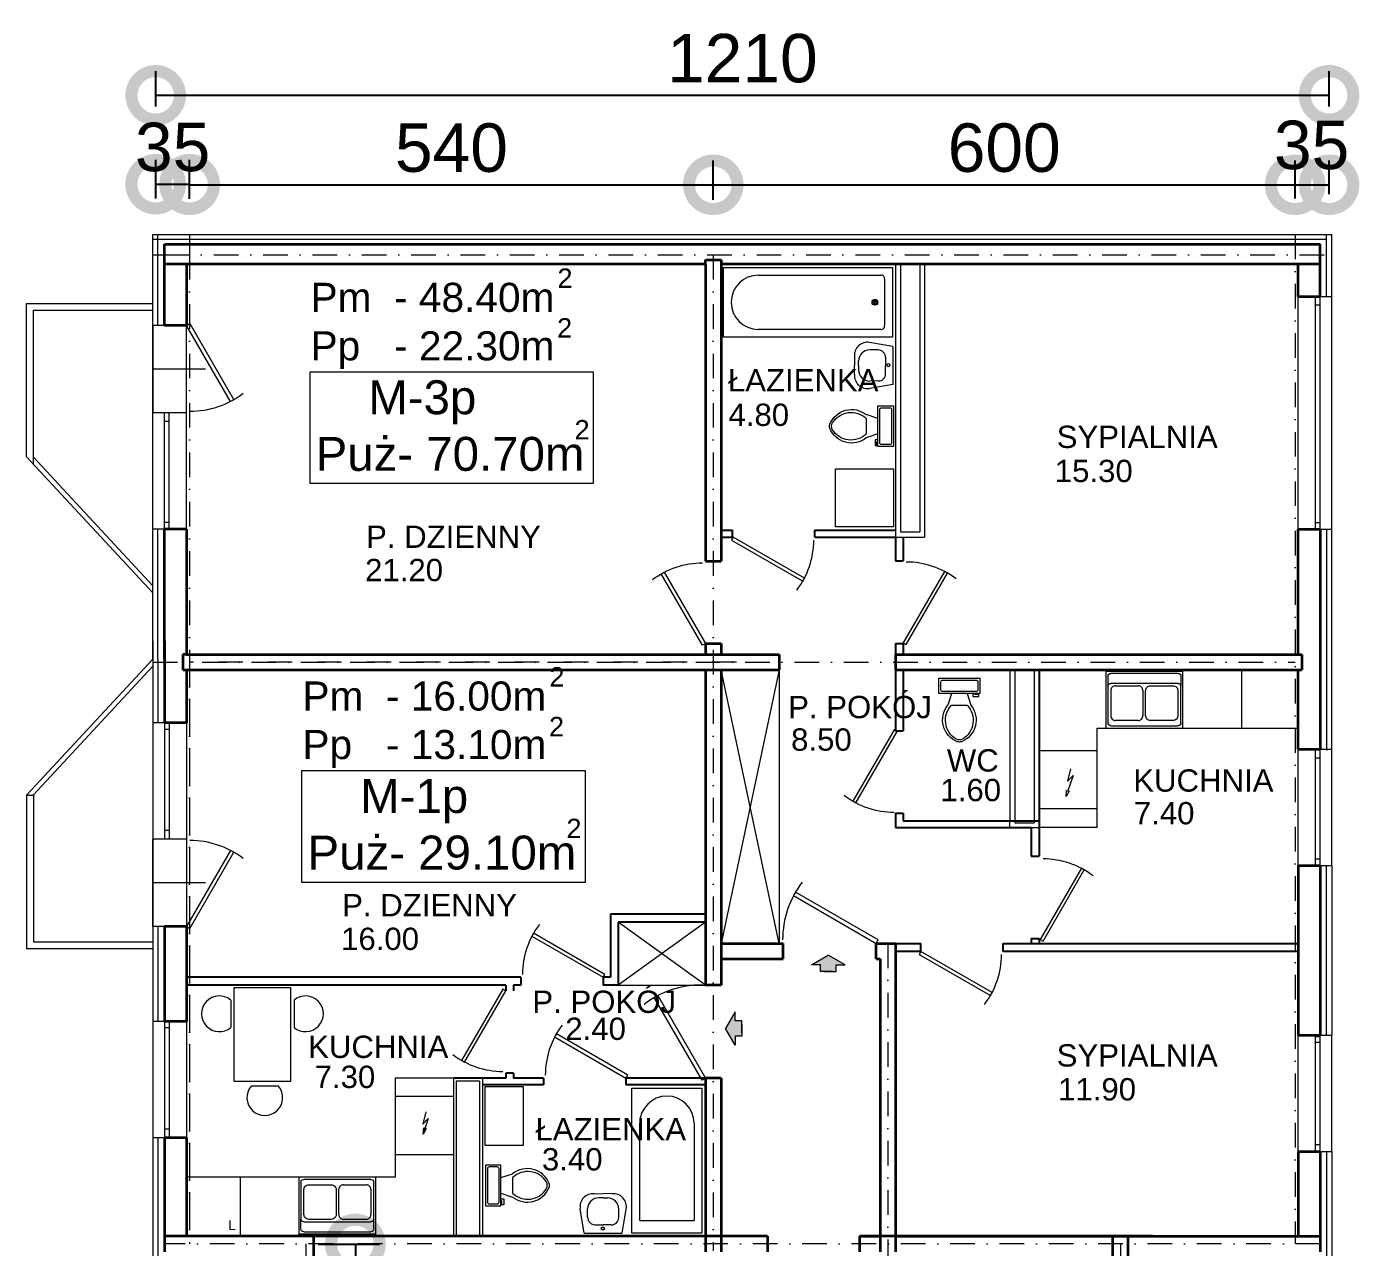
# Model space of a CAD drawing. Header units: millimetres. Extents: x 1319 to 32981, y -1505 to 15285.
# Drawn here: x 28266 to 29640, y 10451 to 11710 of the extents above; entities that cross this region are included whole.
import ezdxf

# ---------------------------------------------------------------- set-up
doc = ezdxf.new("R2010")
doc.units = ezdxf.units.MM
doc.header["$MEASUREMENT"] = 0
doc.header["$PDMODE"] = 2
doc.linetypes.add('DASHDOTX2', pattern=[50.8, 25.4, -12.7, 0, -12.7])
doc.layers.get('0').update_dxf_attribs({"lineweight": 5})
for name, color, linetype, lineweight in [('Ocieplenie', 6, 'Continuous', 5), ('Okna', 7, 'Continuous', 9), ('Okna c.', 7, 'Continuous', 5), ('OPIS', 7, 'Continuous', 9), ('Osie', 1, 'DASHDOTX2', 5), ('Piony', 1, 'Continuous', 18), ('Scianki', 34, 'Continuous', 25), ('Urządzenia', 160, 'Continuous', 5), ('Wymiary', 102, 'Continuous', 9), ('Wypełnienie', 7, 'Continuous', 5), ('Ściany k.', 7, 'Continuous', 35)]:
    doc.layers.add(name, color=color, linetype=linetype, lineweight=lineweight)
doc.styles.get("Standard").update_dxf_attribs({"font": 'ARIAL.TTF'})
doc.linetypes.add('BATTING', pattern='A,0.00254,-2.54,[134,ltypeshp.shx,S=2.54,R=0,X=-2.54,Y=0],-5.08,[134,ltypeshp.shx,S=2.54,R=180,X=2.54,Y=0],-2.54', length=10.16254)
doc.dimstyles.new('ISO-25', dxfattribs={"dimscale": 20, "dimtxt": 2.5, "dimasz": 5, "dimexe": 1.25, "dimexo": 0.625, "dimtad": 1, "dimtxsty": 'Standard', "dimblk": 'DOTSMALL', "dimcen": 2.5, "dimadec": 0, "dimazin": 0, "dimtfac": 1, "dimtmove": 0, "dimatfit": 3, "dimfxl": 0, "dimarcsym": 0})

# ---------------------------------------------------------------- blocks, each defined once
blk = doc.blocks.new('_DotSmall')
at = {"color": 0, "const_width": 0.5}
blk.add_lwpolyline([(-0.0625, 0, 1), (0.0625, 0, 1)], format="xyb", close=True, dxfattribs=at)
blk = doc.blocks.new('*D40')
at = {"layer": 'Defpoints', "color": 0}
for p in [(29609.2, 11638.9), (28399.2, 11615), (29609.2, 11615)]:
    blk.add_point(p, dxfattribs=at)
at = {"layer": 'Wymiary', "color": 0, "lineweight": -2}
for p, q in [((28399.2, 11627.5), (28399.2, 11663.9)), ((29609.2, 11627.5), (29609.2, 11663.9)), ((28399.2, 11638.9), (29609.2, 11638.9))]:
    blk.add_line(p, q, dxfattribs=at)
at = {"layer": 'Wymiary', "color": 0, "lineweight": -2, "xscale": 100, "yscale": 100, "zscale": 100, "rotation": 180}
blk.add_blockref('_DotSmall', (28399.2, 11638.9), dxfattribs=at)
at = {"layer": 'Wymiary', "color": 0, "lineweight": -2, "xscale": 100, "yscale": 100, "zscale": 100}
blk.add_blockref('_DotSmall', (29609.2, 11638.9), dxfattribs=at)
at = {"layer": 'Wymiary', "color": 0, "insert": (29004.2, 11676.9), "char_height": 50, "attachment_point": 5}
blk.add_mtext('1210', dxfattribs=at)
blk = doc.blocks.new('*D41')
at = {"layer": 'Defpoints', "color": 0}
for p in [(28974.2, 11546.6), (28434.2, 11519.6), (28974.2, 11518.7)]:
    blk.add_point(p, dxfattribs=at)
at = {"layer": 'Wymiary', "color": 0, "lineweight": -2}
for p, q in [((28434.2, 11532.1), (28434.2, 11571.6)), ((28974.2, 11531.2), (28974.2, 11571.6)), ((28434.2, 11546.6), (28974.2, 11546.6))]:
    blk.add_line(p, q, dxfattribs=at)
at = {"layer": 'Wymiary', "color": 0, "lineweight": -2, "xscale": 100, "yscale": 100, "zscale": 100, "rotation": 180}
blk.add_blockref('_DotSmall', (28434.2, 11546.6), dxfattribs=at)
at = {"layer": 'Wymiary', "color": 0, "lineweight": -2, "xscale": 100, "yscale": 100, "zscale": 100}
blk.add_blockref('_DotSmall', (28974.2, 11546.6), dxfattribs=at)
at = {"layer": 'Wymiary', "color": 0, "insert": (28704.2, 11584.6), "char_height": 50, "attachment_point": 5}
blk.add_mtext('540', dxfattribs=at)
blk = doc.blocks.new('*D51')
at = {"layer": 'Defpoints', "color": 0}
for p in [(28434.2, 11547.2), (28399.2, 11520.1), (28434.2, 11519.6)]:
    blk.add_point(p, dxfattribs=at)
at = {"layer": 'Wymiary', "color": 0, "lineweight": -2}
for p, q in [((28399.2, 11532.6), (28399.2, 11572.2)), ((28434.2, 11532.1), (28434.2, 11572.2)), ((28399.2, 11547.2), (28434.2, 11547.2))]:
    blk.add_line(p, q, dxfattribs=at)
at = {"layer": 'Wymiary', "color": 0, "lineweight": -2, "xscale": 100, "yscale": 100, "zscale": 100, "rotation": 180}
blk.add_blockref('_DotSmall', (28399.2, 11547.2), dxfattribs=at)
at = {"layer": 'Wymiary', "color": 0, "lineweight": -2, "xscale": 100, "yscale": 100, "zscale": 100}
blk.add_blockref('_DotSmall', (28434.2, 11547.2), dxfattribs=at)
at = {"layer": 'Wymiary', "color": 0, "insert": (28416.7, 11585.3), "char_height": 50, "attachment_point": 5}
blk.add_mtext('35', dxfattribs=at)
blk = doc.blocks.new('*D60')
at = {"layer": 'Defpoints', "color": 0}
for p in [(28554.2, 10454.2), (28562.2, 10154.2), (28605.1, 10154.2)]:
    blk.add_point(p, dxfattribs=at)
at = {"layer": 'Wymiary', "color": 0, "lineweight": -2}
for p, q in [((28566.7, 10454.2), (28630.1, 10454.2)), ((28605.1, 10454.2), (28605.1, 10154.2)), ((28574.7, 10154.2), (28630.1, 10154.2))]:
    blk.add_line(p, q, dxfattribs=at)
at = {"layer": 'Wymiary', "color": 0, "lineweight": -2, "xscale": 100, "yscale": 100, "zscale": 100}
for p, rotation in [((28605.1, 10454.2), 90), ((28605.1, 10154.2), 270)]:
    blk.add_blockref('_DotSmall', p, dxfattribs=dict(at, rotation=rotation))
at = {"layer": 'Wymiary', "color": 0, "insert": (28567, 10304.2), "char_height": 50, "attachment_point": 5, "rotation": 90}
blk.add_mtext('300', dxfattribs=at)
blk = doc.blocks.new('*D57')
at = {"layer": 'Defpoints', "color": 0}
for p in [(29574.2, 11546.6), (28974.2, 11519.2), (29574.2, 11520.1)]:
    blk.add_point(p, dxfattribs=at)
at = {"layer": 'Wymiary', "color": 0, "lineweight": -2}
for p, q in [((28974.2, 11531.7), (28974.2, 11571.6)), ((29574.2, 11532.6), (29574.2, 11571.6)), ((28974.2, 11546.6), (29574.2, 11546.6))]:
    blk.add_line(p, q, dxfattribs=at)
at = {"layer": 'Wymiary', "color": 0, "lineweight": -2, "xscale": 100, "yscale": 100, "zscale": 100, "rotation": 180}
blk.add_blockref('_DotSmall', (28974.2, 11546.6), dxfattribs=at)
at = {"layer": 'Wymiary', "color": 0, "lineweight": -2, "xscale": 100, "yscale": 100, "zscale": 100}
blk.add_blockref('_DotSmall', (29574.2, 11546.6), dxfattribs=at)
at = {"layer": 'Wymiary', "color": 0, "insert": (29274.2, 11584.6), "char_height": 50, "attachment_point": 5}
blk.add_mtext('600', dxfattribs=at)
blk = doc.blocks.new('Toilet - top')
for p, q in [((9.5, -6), (9.5, -2)), ((-10, -8.5), (-8, -8.5)), ((-10, -9.5), (-10, -8.5)), ((-7, -9.5), (-10, -9.5)), ((-8, -8.5), (-8, -8)), ((-7, -8), (-7, -9.5)), ((-4, -8), (-6, -14)), ((4, -8), (6, -14)), ((4, -14), (-4, -14))]:
    blk.add_line(p, q)
blk.add_lwpolyline([(10.5, -8), (10.5, 0), (-10.5, 0), (-10.5, -8)], close=True)
for points in [[(-9.5, -2), (-9.5, -6)], [(8.5, -1), (-8.5, -1)], [(-8.5, -7), (8.5, -7)]]:
    blk.add_lwpolyline(points)
for centre, radius, start, end in [((-8.62, -1.88), 0.884, 81.8699, 188.1301), ((-8.62, -6.12), 0.884, 171.8699, 278.1301), ((8.62, -1.88), 0.884, 351.8699, 98.1301), ((8.62, -6.12), 0.884, 261.8699, 8.1301), ((3.52, -21.58), 12.17, 141.46911, 247.97143), ((4.2, -21.82), 11.33, 136.36773, 238.94682), ((-3.52, -21.58), 12.17, 292.02843, 38.53071), ((-4.2, -21.82), 11.33, 301.05301, 43.63209), ((0, -27.88), 4, 245.73182, 294.26817), ((0, -29), 4, 254.86053, 285.13947)]:
    blk.add_arc(centre, radius, start, end)
blk = doc.blocks.new('Door - Right Hung 36 in.')
blk.add_lwpolyline([(-0.75, -1.3), (0, 0), (-31.18, 18), (-31.93, 16.7)], close=True)
blk.add_arc((0, 0), 36, 142.6899, 180)
blk = doc.blocks.new('*D58')
at = {"layer": 'Defpoints', "color": 0}
for p in [(29609.2, 11546.6), (29574.2, 11520.1), (29609.2, 11524.5)]:
    blk.add_point(p, dxfattribs=at)
at = {"layer": 'Wymiary', "color": 0, "lineweight": -2}
for p, q in [((29574.2, 11532.6), (29574.2, 11571.6)), ((29609.2, 11537), (29609.2, 11571.6)), ((29574.2, 11546.6), (29609.2, 11546.6))]:
    blk.add_line(p, q, dxfattribs=at)
at = {"layer": 'Wymiary', "color": 0, "lineweight": -2, "xscale": 100, "yscale": 100, "zscale": 100, "rotation": 180}
blk.add_blockref('_DotSmall', (29574.2, 11546.6), dxfattribs=at)
at = {"layer": 'Wymiary', "color": 0, "lineweight": -2, "xscale": 100, "yscale": 100, "zscale": 100}
blk.add_blockref('_DotSmall', (29609.2, 11546.6), dxfattribs=at)
at = {"layer": 'Wymiary', "color": 0, "insert": (29591.2, 11587.4), "char_height": 50, "attachment_point": 5}
blk.add_mtext('35', dxfattribs=at)

msp = doc.modelspace()

# ---------------------------------------------------------------- hatches: boundary and pattern name
at = {"layer": 'Urządzenia'}
msp.add_hatch(color=256, dxfattribs=at).paths.add_polyline_path([(29092.817, 10752.02), (29075.514, 10742.14), (29084.865, 10742.14), (29084.865, 10735.273), (29097.255, 10735.273), (29100.769, 10735.273), (29100.769, 10742.14), (29110.119, 10742.14)])
h = msp.add_hatch(color=256, dxfattribs=at)
h.dxf.hatch_style = 1
h.paths.add_polyline_path([(29003.513, 10684.388), (28996.646, 10684.388), (28996.646, 10693.739), (28986.766, 10676.436), (28996.646, 10659.134), (28996.646, 10668.484), (29003.513, 10668.484), (29003.513, 10680.874)])

# ---------------------------------------------------------------- linework, layer by layer
at = {"layer": 'Ocieplenie'}
for p, q in [((28396.162, 11495.245), (29612.162, 11495.245)), ((28396.162, 11401.533), (28396.162, 11495.245)), ((29612.162, 11431.533), (29612.162, 11495.245)), ((29600.162, 11431.533), (29612.162, 11431.533)), ((28408.162, 11401.533), (28396.162, 11401.533)), ((28408.162, 11191.533), (28396.162, 11191.533)), ((28396.162, 11057.361), (28396.162, 11191.533)), ((29600.162, 11191.533), (29612.162, 11191.533)), ((29612.162, 10964.52), (29612.162, 11191.533)), ((28396.162, 11076.245), (28396.162, 10991.609)), ((28408.162, 10991.609), (28396.162, 10991.609)), ((29600.162, 10964.52), (29612.162, 10964.52)), ((29600.162, 10844.52), (29612.162, 10844.52)), ((29612.162, 10844.52), (29612.162, 10669.52)), ((28396.162, 10781.609), (28396.162, 10683.831)), ((28408.162, 10781.609), (28396.162, 10781.609)), ((28408.162, 10683.831), (28396.162, 10683.831)), ((29600.162, 10669.52), (29612.162, 10669.52)), ((28396.162, 10563.831), (28396.162, 10433.245)), ((28408.162, 10563.831), (28396.162, 10563.831)), ((29600.162, 10549.52), (29612.162, 10549.52)), ((29612.162, 10549.52), (29612.162, 10432.245))]:
    msp.add_line(p, q, dxfattribs=at)
at = {"layer": 'Ocieplenie', "linetype": 'BATTING', "ltscale": 0.4}
msp.add_line((28396.162, 11490.584), (29606.62, 11490.584), dxfattribs=at)
at = {"layer": 'Ocieplenie', "linetype": 'BATTING', "ltscale": 0.5}
for p, q in [((28401.568, 11401.533), (28401.568, 11495.245)), ((29606.62, 11431.533), (29606.62, 11495.245)), ((28401.568, 11057.361), (28401.568, 11191.533)), ((29606.51, 11191.533), (29606.51, 10963.24)), ((28401.568, 11057.361), (28401.568, 10991.609)), ((29606.114, 10844.52), (29606.114, 10669.52)), ((28401.568, 10781.609), (28401.568, 10683.831)), ((28401.568, 10563.831), (28401.568, 10433.245)), ((29606.51, 10549.52), (29606.51, 10437.325))]:
    msp.add_line(p, q, dxfattribs=at)
at = {"layer": 'Okna'}
for p, q in [((28396.162, 11401.533), (28396.162, 11401.533)), ((28396.162, 11401.533), (28396.162, 11311.533)), ((28396.162, 10781.609), (28396.162, 10871.609))]:
    msp.add_line(p, q, dxfattribs=at)
at = {"layer": 'Okna c.'}
for p, q in [((28266.162, 11265.906), (28266.162, 11424.349)), ((28266.162, 11424.349), (28396.162, 11424.349)), ((29577.162, 11191.533), (29577.162, 11431.533)), ((29595.162, 11191.533), (29595.162, 11431.533)), ((29595.162, 11422.643), (29600.162, 11422.643)), ((29600.162, 11191.533), (29600.162, 11431.533)), ((29612.162, 11191.533), (29612.162, 11431.533)), ((28273.162, 11258.361), (28273.162, 11417.349)), ((28273.162, 11417.349), (28396.162, 11417.349)), ((28396.162, 11191.533), (28396.162, 11401.533)), ((28431.162, 11191.533), (28431.162, 11401.533)), ((28450.465, 11356.533), (28396.162, 11356.533)), ((28396.162, 11191.533), (28396.162, 11311.533)), ((28431.162, 11311.533), (28396.162, 11311.533)), ((28408.162, 11191.533), (28408.162, 11311.533)), ((28413.162, 11191.533), (28413.162, 11311.533)), ((28431.162, 11191.533), (28431.162, 11311.533)), ((28413.162, 11302.643), (28408.162, 11302.643)), ((28396.162, 11125.781), (28266.162, 11265.906)), ((28396.162, 11133.133), (28273.162, 11265.713)), ((28413.162, 11198.307), (28408.162, 11198.307)), ((28413.162, 11198.307), (28408.162, 11198.307)), ((29595.162, 11198.307), (29600.162, 11198.307)), ((28396.162, 11057.361), (28266.162, 10917.236)), ((28396.162, 11050.009), (28273.162, 10917.429)), ((28396.162, 10991.609), (28396.162, 10781.609)), ((28396.162, 10991.609), (28396.162, 10871.609)), ((28408.162, 10991.609), (28408.162, 10871.609)), ((28413.162, 10984.835), (28408.162, 10984.835)), ((28413.162, 10984.835), (28408.162, 10984.835)), ((28413.162, 10991.609), (28413.162, 10871.609)), ((28431.162, 10991.609), (28431.162, 10781.609)), ((28431.162, 10991.609), (28431.162, 10871.609)), ((29577.162, 10844.52), (29577.162, 10964.52)), ((29577.162, 10844.52), (29577.162, 10964.52)), ((29595.162, 10844.52), (29595.162, 10964.52)), ((29595.162, 10955.629), (29600.162, 10955.629)), ((29600.162, 10844.52), (29600.162, 10964.52)), ((29612.162, 10844.52), (29612.162, 10964.52)), ((28266.162, 10917.236), (28266.162, 10758.794)), ((28266.162, 10917.236), (28273.162, 10917.236)), ((28273.162, 10917.429), (28273.162, 10765.794)), ((28431.162, 10871.609), (28396.162, 10871.609)), ((28413.162, 10880.499), (28408.162, 10880.499)), ((29595.162, 10851.293), (29600.162, 10851.293)), ((28450.465, 10826.609), (28396.162, 10826.609)), ((28273.162, 10765.794), (28396.162, 10765.794)), ((28266.162, 10758.794), (28396.162, 10758.794)), ((28396.162, 10683.831), (28396.162, 10563.831)), ((28396.162, 10683.831), (28396.162, 10563.831)), ((28408.162, 10683.831), (28408.162, 10563.831)), ((28408.162, 10683.831), (28408.162, 10563.831)), ((28413.162, 10683.831), (28413.162, 10563.831)), ((28413.162, 10683.831), (28413.162, 10563.831)), ((28431.162, 10683.831), (28431.162, 10563.831)), ((28431.162, 10683.831), (28431.162, 10563.831)), ((28413.162, 10677.057), (28408.162, 10677.057)), ((28413.162, 10677.057), (28408.162, 10677.057)), ((29577.162, 10549.52), (29577.162, 10669.52)), ((29595.162, 10549.52), (29595.162, 10669.52)), ((29595.162, 10668.039), (29600.162, 10668.039)), ((29600.162, 10549.52), (29600.162, 10669.52)), ((29612.162, 10549.52), (29612.162, 10669.52)), ((29595.162, 10662.201), (29600.162, 10662.201)), ((28413.162, 10572.721), (28408.162, 10572.721)), ((28413.162, 10572.721), (28408.162, 10572.721)), ((29595.162, 10556.864), (29600.162, 10556.864))]:
    msp.add_line(p, q, dxfattribs=at)
at = {"layer": 'Osie'}
for p, q in [((28434.162, 11495.245), (28434.162, 11474.245)), ((29574.162, 11495.245), (29574.162, 10454.245)), ((28396.162, 11474.245), (28408.162, 11474.245)), ((28408.162, 11474.245), (29612.162, 11474.245)), ((28434.162, 11474.245), (28434.162, 10454.245)), ((28974.162, 11474.245), (28974.162, 10447.245)), ((28974.162, 11474.245), (28974.162, 10454.245)), ((28396.162, 11054.245), (29574.162, 11054.245)), ((28998.195, 11054.245), (28434.162, 11054.245)), ((28434.162, 11054.245), (28434.162, 10454.245)), ((29154.162, 10764.245), (29154.162, 9786.245)), ((29600.162, 10454.245), (28408.162, 10454.245)), ((28554.162, 10454.245), (28554.162, 8856.245)), ((29394.162, 10454.245), (29394.162, 8856.245))]:
    msp.add_line(p, q, dxfattribs=at)
at = {"layer": 'Piony'}
for p, q in [((29162.162, 11465.245), (29162.162, 11183.245)), ((29167.162, 11465.245), (29167.162, 11188.663)), ((29187.162, 11465.245), (29187.162, 11188.663)), ((29192.162, 11465.245), (29192.162, 11183.245)), ((29167.162, 11188.663), (29187.162, 11188.663)), ((29162.162, 11183.245), (29192.162, 11183.245)), ((29280.162, 11046.245), (29280.162, 10890.618)), ((29285.162, 11046.245), (29285.162, 10888.618)), ((29305.162, 11046.245), (29305.162, 10888.618)), ((29310.162, 11046.245), (29310.162, 10883.618)), ((29280.162, 10883.618), (29280.162, 10890.618)), ((29285.162, 10888.618), (29305.162, 10888.618)), ((29280.162, 10883.618), (29310.162, 10883.618)), ((28706.162, 10625.245), (28736.162, 10625.245)), ((28706.162, 10625.245), (28706.162, 10462.245)), ((28736.162, 10625.245), (28736.162, 10462.245)), ((28733.162, 10622.245), (28709.162, 10622.245)), ((28709.162, 10622.245), (28709.162, 10462.245)), ((28733.162, 10622.245), (28733.162, 10462.245))]:
    msp.add_line(p, q, dxfattribs=at)
at = {"layer": 'Scianki'}
for p, q in [((28982.162, 11190.245), (28993.863, 11190.245)), ((28993.863, 11182.842), (28993.863, 11190.842)), ((29078.863, 11190.245), (29162.162, 11190.245)), ((29078.863, 11183.245), (29078.863, 11190.245)), ((28982.162, 11183.245), (28993.863, 11183.245)), ((29078.863, 11183.245), (29162.162, 11183.245)), ((29162.162, 11183.245), (29162.162, 11158.688)), ((29162.162, 11174.644), (29162.162, 11158.688)), ((29170.162, 11183.245), (29170.162, 11158.688)), ((29170.162, 11174.644), (29170.162, 11158.688)), ((29162.162, 11158.688), (29170.162, 11158.688)), ((29162.162, 11073.609), (29170.162, 11073.609)), ((29162.162, 11073.609), (29162.162, 11062.245)), ((29162.162, 11073.609), (29170.162, 11073.609)), ((29162.162, 11073.609), (29162.162, 11062.245)), ((29170.162, 11073.609), (29170.162, 11062.245)), ((29170.162, 11073.609), (29170.162, 11062.245)), ((29162.162, 11046.245), (29162.162, 10983.542)), ((29170.162, 11046.245), (29170.162, 10983.542)), ((29310.162, 11046.245), (29310.162, 10854.246)), ((29162.162, 10983.542), (29170.162, 10983.542)), ((29162.162, 10898.542), (29170.162, 10898.542)), ((29162.162, 10898.542), (29162.162, 10883.618)), ((29170.162, 10898.542), (29170.162, 10890.618)), ((29170.162, 10890.618), (29310.162, 10890.618)), ((29162.162, 10883.618), (29302.162, 10883.618)), ((29302.162, 10883.618), (29302.162, 10854.246)), ((29302.162, 10854.246), (29310.162, 10854.246)), ((28966.162, 10794.245), (28868.162, 10794.245)), ((28868.162, 10794.245), (28868.162, 10729.245)), ((28966.162, 10786.245), (28876.162, 10786.245)), ((28876.162, 10786.245), (28876.162, 10721.245)), ((29162.162, 10764.245), (29188.172, 10764.245)), ((29188.172, 10755.937), (29188.172, 10764.245)), ((29273.172, 10764.245), (29577.162, 10764.245)), ((29273.172, 10755.937), (29273.172, 10764.245)), ((29302.162, 10769.246), (29302.162, 10764.245)), ((29302.162, 10769.246), (29310.162, 10769.246)), ((29310.162, 10769.246), (29310.162, 10764.245)), ((29162.162, 10756.245), (29188.172, 10756.245)), ((29273.172, 10756.245), (29577.162, 10756.245)), ((28775.707, 10729.245), (28431.162, 10729.245)), ((28760.162, 10721.245), (28431.162, 10721.245)), ((28760.162, 10721.245), (28760.162, 10715.376)), ((28775.707, 10721.245), (28768.162, 10721.245)), ((28768.162, 10721.245), (28768.162, 10715.376)), ((28775.707, 10729.245), (28773.796, 10729.245)), ((28775.707, 10729.245), (28775.707, 10721.245)), ((28860.707, 10729.245), (28860.707, 10721.245)), ((28868.162, 10729.245), (28860.707, 10729.245)), ((28876.162, 10721.245), (28860.707, 10721.245)), ((28760.162, 10625.245), (28706.162, 10625.245)), ((28760.162, 10630.376), (28760.162, 10625.245)), ((28768.162, 10630.376), (28760.162, 10630.376)), ((28768.162, 10630.376), (28768.162, 10625.245)), ((28799.182, 10625.245), (28768.162, 10625.245)), ((28799.182, 10625.245), (28799.182, 10618.245)), ((28966.162, 10625.245), (28884.182, 10625.245)), ((28884.182, 10625.245), (28884.182, 10618.245)), ((28799.182, 10618.245), (28736.162, 10618.245)), ((28966.162, 10618.245), (28884.182, 10618.245))]:
    msp.add_line(p, q, dxfattribs=at)
at = {"layer": 'Urządzenia'}
for p, q in [((29142.883, 11425.445), (29138.883, 11425.445)), ((29140.883, 11423.445), (29140.883, 11427.445)), ((29159.451, 11380.01), (29135.435, 11384.002)), ((29159.451, 11380.01), (29159.451, 11340.717)), ((29119.851, 11369.352), (29119.729, 11360.215)), ((29144.106, 11376.358), (29135.466, 11376.323)), ((29151.817, 11368.709), (29151.851, 11360.346)), ((29119.925, 11351.08), (29119.729, 11360.215)), ((29124.011, 11360.233), (29123.993, 11364.756)), ((29124.011, 11360.233), (29124.03, 11355.709)), ((29151.885, 11351.983), (29151.851, 11360.346)), ((29144.237, 11344.272), (29135.597, 11344.237)), ((29159.451, 11340.717), (29135.628, 11336.557)), ((28982.162, 11046.245), (29003.212, 11046.245)), ((28982.162, 11046.245), (29042.162, 11046.245)), ((29042.162, 10764.245), (28982.162, 11046.245)), ((29042.162, 11046.245), (28982.162, 10764.245)), ((29042.162, 11046.245), (29042.162, 10764.245)), ((29519.162, 10986.245), (29519.162, 11046.245)), ((29370.162, 10986.245), (29577.162, 10986.245)), ((29370.162, 10884.245), (29370.162, 10986.245)), ((29310.162, 10963.245), (29370.162, 10963.245)), ((29342.639, 10944.427), (29339.481, 10931.5)), ((29339.481, 10931.5), (29345.165, 10937.491)), ((29345.165, 10937.491), (29339.797, 10921.41)), ((29337.935, 10915.832), (29338.593, 10922.089)), ((29341.131, 10921.139), (29337.935, 10915.832)), ((29338.593, 10922.089), (29341.131, 10921.139)), ((29310.162, 10903.245), (29370.162, 10903.245)), ((29310.162, 10884.245), (29370.162, 10884.245)), ((28966.162, 10786.245), (28876.162, 10721.245)), ((28966.162, 10721.245), (28876.162, 10786.245)), ((29075.514, 10742.14), (29092.817, 10752.02)), ((29110.119, 10742.14), (29092.817, 10752.02)), ((29084.865, 10742.14), (29075.514, 10742.14)), ((29084.865, 10735.273), (29084.865, 10742.14)), ((29097.255, 10735.273), (29084.865, 10735.273)), ((29088.379, 10735.273), (29100.769, 10735.273)), ((29100.769, 10742.14), (29110.119, 10742.14)), ((29100.769, 10735.273), (29100.769, 10742.14)), ((28876.162, 10721.245), (28910.793, 10721.245)), ((28910.793, 10721.245), (28966.162, 10721.245)), ((28476.78, 10705.641), (28476.78, 10677.614)), ((28541.856, 10705.641), (28541.856, 10677.614)), ((28996.646, 10693.739), (28986.766, 10676.436)), ((28996.646, 10684.388), (28996.646, 10693.739)), ((29003.513, 10684.388), (28996.646, 10684.388)), ((29003.513, 10671.998), (29003.513, 10684.388)), ((29003.513, 10680.874), (29003.513, 10668.484)), ((28996.646, 10659.134), (28986.766, 10676.436)), ((29003.513, 10668.484), (28996.646, 10668.484)), ((28996.646, 10668.484), (28996.646, 10659.134)), ((28646.162, 10625.245), (28646.162, 10523.245)), ((28706.162, 10625.245), (28646.162, 10625.245)), ((28525.738, 10617.072), (28497.711, 10617.072)), ((28706.162, 10606.245), (28646.162, 10606.245)), ((28677.798, 10590.61), (28674.64, 10577.683)), ((28674.64, 10577.683), (28680.324, 10583.673)), ((28680.324, 10583.673), (28674.956, 10567.593)), ((28674.956, 10567.593), (28675.614, 10573.85)), ((28678.152, 10572.9), (28674.956, 10567.593)), ((28675.614, 10573.85), (28678.152, 10572.9)), ((28706.162, 10546.245), (28646.162, 10546.245)), ((28646.162, 10523.245), (28431.162, 10523.245)), ((28486.162, 10523.245), (28486.162, 10462.245)), ((28626.162, 10523.245), (28546.867, 10523.245)), ((28546.867, 10523.245), (28546.867, 10463.773)), ((28548.849, 10517.792), (28548.849, 10480.128)), ((28621.206, 10520.766), (28551.822, 10520.766)), ((28557.026, 10515.315), (28580.319, 10515.315)), ((28592.973, 10515.315), (28616.266, 10515.315)), ((28624.179, 10469.72), (28624.179, 10517.792)), ((28626.162, 10463.773), (28626.162, 10523.245)), ((28552.07, 10484.588), (28552.07, 10510.359)), ((28585.275, 10510.359), (28585.275, 10484.588)), ((28588.017, 10484.588), (28588.017, 10510.359)), ((28621.221, 10510.359), (28621.221, 10484.588)), ((28851.635, 10506.005), (28860.771, 10506.127)), ((28860.754, 10501.844), (28856.231, 10501.863)), ((28860.754, 10501.844), (28865.277, 10501.826)), ((28869.907, 10505.931), (28860.771, 10506.127)), ((28840.976, 10465.405), (28836.984, 10490.421)), ((28844.629, 10481.75), (28844.664, 10490.39)), ((28876.715, 10481.619), (28876.75, 10490.259)), ((28880.27, 10465.405), (28884.43, 10490.228)), ((28548.849, 10469.72), (28548.849, 10480.128)), ((28551.822, 10477.154), (28621.206, 10477.154)), ((28580.319, 10479.632), (28557.026, 10479.632)), ((28616.266, 10479.632), (28592.973, 10479.632)), ((28852.277, 10474.039), (28860.64, 10474.005)), ((28869.003, 10473.971), (28860.64, 10474.005)), ((28898.362, 10478.524), (28954.362, 10478.524)), ((28546.867, 10464.764), (28626.162, 10464.764)), ((28546.867, 10463.773), (28626.162, 10463.773)), ((28551.822, 10466.747), (28621.206, 10466.747)), ((28840.976, 10465.405), (28880.27, 10465.405))]:
    msp.add_line(p, q, dxfattribs=at)
at = {"layer": 'Urządzenia', "linetype": 'Continuous'}
for p, q in [((29379.162, 11045.716), (29379.162, 10986.245)), ((29379.162, 11045.716), (29379.162, 10986.245)), ((29458.457, 11045.716), (29379.162, 11045.716)), ((29458.457, 11044.725), (29379.162, 11044.725)), ((29381.145, 11039.77), (29381.145, 10991.697)), ((29381.145, 11039.77), (29381.145, 10991.697)), ((29453.501, 11042.743), (29384.118, 11042.743)), ((29456.475, 11039.77), (29456.475, 11029.362)), ((29458.457, 10986.245), (29458.457, 11045.716)), ((29458.457, 10986.245), (29458.457, 11045.716)), ((29384.102, 11024.902), (29384.102, 10999.13)), ((29384.102, 11024.902), (29384.102, 10999.13)), ((29453.501, 11032.335), (29384.118, 11032.335)), ((29389.058, 11029.857), (29412.351, 11029.857)), ((29417.307, 11024.902), (29417.307, 10999.13)), ((29417.307, 11024.902), (29417.307, 10999.13)), ((29420.049, 10999.13), (29420.049, 11024.902)), ((29420.049, 10999.13), (29420.049, 11024.902)), ((29425.004, 11029.857), (29448.297, 11029.857)), ((29453.253, 11024.902), (29453.253, 10999.13)), ((29453.253, 11024.902), (29453.253, 10999.13)), ((29456.475, 10991.697), (29456.475, 11029.362)), ((29456.475, 10991.697), (29456.475, 11029.362)), ((29412.351, 10994.175), (29389.058, 10994.175)), ((29412.351, 10994.175), (29389.058, 10994.175)), ((29448.297, 10994.175), (29425.004, 10994.175)), ((29448.297, 10994.175), (29425.004, 10994.175)), ((29379.162, 10986.245), (29458.457, 10986.245)), ((29379.162, 10986.245), (29458.457, 10986.245)), ((29384.118, 10988.724), (29453.501, 10988.724)), ((29384.118, 10988.724), (29453.501, 10988.724))]:
    msp.add_line(p, q, dxfattribs=at)
at = {"layer": 'Urządzenia'}
for points in [[(29158.883, 11461.445), (29158.883, 11389.445), (28984.641, 11389.445), (28984.641, 11461.445)], [(28558.38, 11353.613), (28850.36, 11353.613), (28850.36, 11238.401), (28558.38, 11238.401)], [(29160.132, 11253.755), (29160.132, 11193.755), (29100.132, 11193.755), (29100.132, 11253.755)], [(28550.022, 10942.399), (28842.002, 10942.399), (28842.002, 10827.188), (28550.022, 10827.188)], [(28538.183, 10718.729), (28538.183, 10621.729), (28480.183, 10621.729), (28480.183, 10718.729)], [(28738.468, 10616.176), (28738.468, 10556.176), (28778.468, 10556.176), (28778.468, 10616.176)], [(28962.362, 10465.524), (28890.362, 10465.524), (28890.362, 10614.787), (28962.362, 10614.787)]]:
    msp.add_lwpolyline(points, close=True, dxfattribs=at)
for points in [[(29020.641, 11453.445), (29146.883, 11453.445)], [(29150.883, 11449.445), (29150.883, 11401.445)], [(29146.883, 11397.445), (29020.641, 11397.445)], [(28898.362, 10478.524), (28898.362, 10578.787)], [(28954.362, 10578.787), (28954.362, 10478.524)]]:
    msp.add_lwpolyline(points, dxfattribs=at)
for centre, radius in [((29140.883, 11425.445), 3), ((29140.883, 11425.445), 2), ((29154.628, 11360.634), 1.634), ((28860.352, 10470.228), 1.634)]:
    msp.add_circle(centre, radius, dxfattribs=at)
for centre, radius, start, end in [((29020.641, 11425.445), 28, 90, 270), ((29147.383, 11449.945), 3.536, 351.8699, 98.1301), ((29147.383, 11400.945), 3.536, 261.8699, 8.1301), ((29133.162, 11370.806), 13.391, 80.229424, 186.234888), ((29135.513, 11364.803), 11.52, 90.233878, 180.233878), ((29144.137, 11368.678), 7.68, 0.233878, 90.233878), ((29135.55, 11355.757), 11.52, 180.233878, 270.233878), ((29144.205, 11351.952), 7.68, 270.233878, 0.233878), ((29133.248, 11349.734), 13.391, 174.232869, 280.238333), ((28464.881, 10691.628), 18.384, 49.664431, 310.335569), ((28553.755, 10691.628), 18.384, 229.664431, 130.335569), ((28511.725, 10605.173), 18.384, 139.664431, 40.335569), ((28926.362, 10578.787), 28, 0, 180), ((28592.973, 10510.359), 4.956, 90, 180.004152), ((28616.266, 10510.359), 4.955, 359.995824, 90), ((28850.18, 10492.694), 13.391, 83.765112, 189.770576), ((28856.184, 10490.343), 11.52, 89.766122, 179.766122), ((28865.23, 10490.306), 11.52, 359.766122, 89.766122), ((28871.252, 10492.608), 13.391, 349.761667, 95.767131), ((28592.973, 10484.588), 4.956, 179.998251, 269.99867), ((28616.266, 10484.588), 4.956, 269.999148, 0.001732), ((28852.309, 10481.719), 7.68, 179.766122, 269.766122), ((28869.035, 10481.651), 7.68, 269.766122, 359.766122)]:
    msp.add_arc(centre, radius, start, end, dxfattribs=at)
at = {"layer": 'Urządzenia', "linetype": 'Continuous'}
for centre, radius, start, end in [((29389.058, 11024.902), 4.956, 90.00133, 180.001749), ((29412.351, 11024.902), 4.956, 359.998251, 89.99867), ((29389.058, 10999.13), 4.955, 179.995824, 270), ((29389.058, 10999.13), 4.955, 179.995824, 270), ((29412.351, 10999.13), 4.956, 270, 0.004152), ((29412.351, 10999.13), 4.956, 270, 0.004152)]:
    msp.add_arc(centre, radius, start, end, dxfattribs=at)
at = {"layer": 'Urządzenia', "linetype": 'Continuous', "extrusion": (0, 0, -1)}
for centre, major_axis, start_param, end_param in [((29384.118, 11039.77), (2.103, 2.103), 3.92691945, 5.49777126), ((29453.501, 11039.77), (2.102, 2.102), -0.785446, 0.78546922), ((29384.118, 11029.362), (2.103, 2.103), 3.92709302, 5.49777126), ((29425.004, 11024.902), (-3.504, 3.504), 5.49775691, 7.06859834), ((29448.297, 11024.902), (3.504, 3.504), -0.78537495, 0.78542869), ((29453.501, 11029.362), (-2.103, 2.103), 0.78535032, 2.35609246), ((29425.004, 10999.13), (-3.504, 3.504), 3.92699082, 5.49786003), ((29425.004, 10999.13), (-3.504, 3.504), 3.92699082, 5.49786003), ((29448.297, 10999.13), (-3.504, 3.504), 2.35612202, 3.92699082), ((29448.297, 10999.13), (-3.504, 3.504), 2.35612202, 3.92699082), ((29384.118, 10991.697), (2.103, 2.103), 2.35621049, 3.92692565), ((29384.118, 10991.697), (2.103, 2.103), 2.35621049, 3.92692565), ((29453.501, 10991.697), (-2.103, 2.103), 2.35625984, 3.92703871), ((29453.501, 10991.697), (-2.103, 2.103), 2.35625984, 3.92703871)]:
    msp.add_ellipse(centre, major_axis=major_axis, ratio=1, start_param=start_param, end_param=end_param, dxfattribs=at)
at = {"layer": 'Urządzenia', "extrusion": (0, 0, -1)}
for centre, major_axis, start_param, end_param in [((28551.822, 10517.792), (-2.103, 2.103), 5.49785249, 7.06863136), ((28557.026, 10510.359), (-3.504, 3.504), 5.49771468, 7.06858347), ((28580.319, 10510.359), (-3.504, 3.504), 0.78539816, 2.35626738), ((28621.206, 10517.792), (2.103, 2.103), -0.78538216, 0.78533299), ((28551.822, 10480.128), (-2.103, 2.103), 3.92694298, 5.49768511), ((28557.026, 10484.588), (3.504, 3.504), 2.3562177, 3.92702134), ((28580.319, 10484.588), (-3.504, 3.504), 2.35616426, 3.92700569), ((28621.206, 10480.128), (2.103, 2.103), 0.78550037, 2.35617861), ((28551.822, 10469.72), (2.102, 2.102), 2.35614665, 3.92706187), ((28621.206, 10469.72), (2.103, 2.103), 0.7853268, 2.35617861)]:
    msp.add_ellipse(centre, major_axis=major_axis, ratio=1, start_param=start_param, end_param=end_param, dxfattribs=at)
at = {"layer": 'Ściany k.'}
for p, q in [((28408.162, 11485.245), (29574.162, 11485.245)), ((28408.162, 11401.533), (28408.162, 11485.245)), ((29192.162, 11485.245), (29600.162, 11485.245)), ((29600.162, 11431.533), (29600.162, 11485.245)), ((28408.162, 11465.245), (28966.162, 11465.245)), ((28431.162, 11465.245), (28431.162, 11401.533)), ((28966.162, 11469.245), (28982.162, 11469.245)), ((28966.162, 11465.245), (28966.162, 11469.245)), ((28966.162, 11465.245), (28966.162, 11158.609)), ((28982.162, 11469.245), (28982.162, 11465.245)), ((28982.162, 11465.245), (28982.162, 11158.609)), ((28982.162, 11465.245), (29192.162, 11465.245)), ((28982.162, 11465.245), (29162.162, 11465.245)), ((29192.162, 11465.245), (29600.162, 11465.245)), ((29577.162, 11431.533), (29577.162, 11465.245)), ((29577.162, 11431.533), (29600.162, 11431.533)), ((28431.162, 11401.533), (28408.162, 11401.533)), ((28431.162, 11191.533), (28408.162, 11191.533)), ((28408.162, 11057.361), (28408.162, 11191.533)), ((28431.162, 11191.533), (28408.162, 11191.533)), ((28431.162, 11191.533), (28431.162, 11062.245)), ((29577.162, 11191.533), (29600.162, 11191.533)), ((29577.162, 11062.245), (29577.162, 11191.533)), ((29600.162, 11191.533), (29600.162, 10964.52)), ((28966.162, 11158.609), (28982.162, 11158.609)), ((28966.162, 11158.609), (28982.162, 11158.609)), ((28408.162, 11076.245), (28408.162, 10991.609)), ((28966.162, 11073.609), (28966.162, 11062.245)), ((28966.162, 11073.609), (28982.162, 11073.609)), ((28966.162, 11073.609), (28982.162, 11073.609)), ((28966.162, 11073.609), (28966.162, 11062.245)), ((28982.162, 11073.609), (28982.162, 11062.245)), ((28982.162, 11073.609), (28982.162, 11062.245)), ((28427.162, 11062.245), (28427.162, 11046.245)), ((28431.162, 11062.245), (28427.162, 11062.245)), ((28431.162, 11062.245), (28966.162, 11062.245)), ((28828.425, 11062.245), (28929.01, 11062.245)), ((28966.162, 11062.245), (29003.212, 11062.245)), ((28982.162, 11062.245), (29042.162, 11062.245)), ((29042.162, 11062.245), (29042.162, 11046.245)), ((29162.162, 11062.245), (29581.162, 11062.245)), ((29162.162, 11062.245), (29162.162, 11046.245)), ((29162.162, 11062.245), (29162.162, 11046.245)), ((29581.162, 11062.245), (29581.162, 11046.245)), ((28427.162, 11046.245), (28431.162, 11046.245)), ((28431.162, 11046.245), (29003.212, 11046.245)), ((28431.162, 11046.245), (28431.162, 10991.609)), ((28966.162, 11046.245), (28966.162, 10721.245)), ((28982.162, 11046.245), (29003.212, 11046.245)), ((28982.162, 11046.245), (29042.162, 11046.245)), ((28982.162, 11046.245), (28982.162, 10764.245)), ((29162.162, 11046.245), (29581.162, 11046.245)), ((29577.162, 10964.52), (29577.162, 11046.245)), ((28431.162, 10991.609), (28408.162, 10991.609)), ((28431.162, 10991.609), (28408.162, 10991.609)), ((29577.162, 10964.52), (29600.162, 10964.52)), ((29577.162, 10844.52), (29577.162, 10669.52)), ((29577.162, 10844.52), (29600.162, 10844.52)), ((29600.162, 10844.52), (29600.162, 10669.52)), ((28408.162, 10781.609), (28408.162, 10683.831)), ((28431.162, 10781.609), (28408.162, 10781.609)), ((28431.162, 10781.609), (28408.162, 10781.609)), ((28431.162, 10781.609), (28431.162, 10683.831)), ((28982.162, 10764.245), (29046.206, 10764.245)), ((28982.162, 10764.245), (28982.162, 10721.245)), ((29046.206, 10748.245), (29046.206, 10764.245)), ((29142.206, 10748.245), (29142.206, 10764.245)), ((29142.206, 10764.245), (29162.162, 10764.245)), ((29162.162, 10764.245), (29162.162, 10446.245)), ((28982.162, 10748.245), (29046.206, 10748.245)), ((29142.206, 10748.245), (29146.162, 10748.245)), ((29146.162, 10748.245), (29146.162, 10446.245)), ((28982.162, 10721.245), (28966.162, 10721.245)), ((28431.162, 10683.831), (28408.162, 10683.831)), ((28431.162, 10683.831), (28408.162, 10683.831)), ((29577.162, 10669.52), (29600.162, 10669.52)), ((28982.162, 10625.245), (28966.162, 10625.245)), ((28966.162, 10625.245), (28966.162, 10462.245)), ((28982.162, 10625.245), (28982.162, 10462.245)), ((28408.162, 10563.831), (28408.162, 10446.245)), ((28431.162, 10563.831), (28408.162, 10563.831)), ((28431.162, 10563.831), (28408.162, 10563.831)), ((28431.162, 10563.831), (28431.162, 10462.245)), ((28966.162, 10543.956), (28966.162, 10446.245)), ((28982.162, 10543.956), (28982.162, 10446.245)), ((29577.162, 10549.52), (29577.162, 10462.245)), ((29577.162, 10549.52), (29600.162, 10549.52)), ((29600.162, 10549.52), (29600.162, 10446.245)), ((29030.107, 10462.245), (28408.162, 10462.245)), ((28562.162, 10419.871), (28562.162, 10462.245)), ((29030.107, 10462.245), (29030.107, 10446.245)), ((29427.162, 10462.245), (29125.107, 10462.245)), ((29125.107, 10462.245), (29146.162, 10462.245)), ((29125.107, 10462.245), (29125.107, 10446.245)), ((29162.162, 10462.245), (29600.162, 10462.245)), ((29386.162, 10427.269), (29386.162, 10462.245)), ((29402.162, 10427.269), (29402.162, 10462.245))]:
    msp.add_line(p, q, dxfattribs=at)

# ---------------------------------------------------------------- block references
for p, xscale, yscale, zscale, rotation in [((28434.434, 11403.422), -2.518592, 2.518592, 2.518592, 270), ((28992.837, 11180.179), 2.36, 2.36, 2.36, 180), ((28963.096, 11071.839), -2.36, 2.36, 2.36, 90), ((29173.227, 11072.582), 2.36, 2.36, 2.36, 270), ((29160.691, 10984.569), 2.36, 2.36, 2.36, 90), ((28434.434, 10779.72), 2.518592, 2.518592, 2.518592, 270), ((29314.326, 10766.41), 2.36, 2.36, 2.36, 270), ((29186.402, 10752.872), 2.36, 2.36, 2.36, 180), ((28962.606, 10623.192), -2.7376, 2.7376, 2.7376, 89.99999999999999), ((28757.096, 10717.146), 2.36, 2.36, 2.36, 89.99999999999999)]:
    msp.add_blockref('Door - Right Hung 36 in.', p, dxfattribs=dict(xscale=xscale, yscale=yscale, zscale=zscale, rotation=rotation))
for p, xscale, yscale, zscale in [((29144.26, 10767.801), 2.7376, 2.7376, 2.7376), ((28862.477, 10732.311), 2.36, 2.36, 2.36), ((28885.952, 10628.311), 2.36, 2.36, 2.36)]:
    msp.add_blockref('Door - Right Hung 36 in.', p, dxfattribs=dict(xscale=xscale, yscale=yscale, zscale=zscale))
at = {"layer": 'Urządzenia', "yscale": 2, "zscale": 2}
for p, xscale, rotation in [((29160.008, 11297.599), -2, 270), ((28739.261, 10514.654), 2, 89.99999999999999)]:
    msp.add_blockref('Toilet - top', p, dxfattribs=dict(at, xscale=xscale, rotation=rotation))
at = {"layer": 'Urządzenia', "xscale": -2, "yscale": 2, "zscale": 2}
msp.add_blockref('Toilet - top', (29227.944, 11037.879), dxfattribs=at)

# ---------------------------------------------------------------- texts
at = {"lineweight": 18}
for s, height, p in [('2', 20, (28813.54, 11440.337)), ('2', 20, (28813.163, 11389.048)), ('2', 20, (28831.156, 11283.996)), ('2', 20, (28805.183, 11029.124)), ('2', 20, (28804.805, 10977.835)), ('2', 20, (28822.798, 10872.782)), ('L', 10, (28474.155, 10468.484))]:
    msp.add_text(s, height=height, dxfattribs=at).set_placement(p)
at = {"layer": 'OPIS', "attachment_point": 1}
for s, insert, char_height, width in [('{\\fArial|b0|i0|c238|p34;Pm  - 48.40m\\PPp   - 22.30m}', (28558.882, 11445.554), 30, 285.9913), ('{\\fArial|b0|i0|c238|p34;    M-3p\\PPuż- 70.70m}', (28564.134, 11344.957), 35, 296.2022), ('{\\fArial|b0|i0|c238|p34;Pm  - 16.00m\\PPp   - 13.10m}', (28550.524, 11034.341), 30, 285.9913), ('{\\fArial|b0|i0|c238|p34;    M-1p\\PPuż- 29.10m}', (28555.776, 10933.744), 35, 296.2022)]:
    msp.add_mtext(s, dxfattribs=dict(at, insert=insert, char_height=char_height, width=width))
at = {"layer": 'Wypełnienie'}
for s, p in [('ŁAZIENKA', (28989.286, 11333.467)), ('4.80', (28989.859, 11297.912)), ('SYPIALNIA', (29328.317, 11275.171)), ('15.30', (29326.35, 11240.005)), ('P. DZIENNY', (28616.155, 11172.112)), ('21.20', (28615.168, 11137.794)), ('P. POKÓJ', (29051.399, 10996.489)), ('8.50', (29054.45, 10962.964)), ('WC', (29215.051, 10941.44)), ('KUCHNIA', (29407.297, 10920.721)), ('1.60', (29208.448, 10910.911)), ('7.40', (29407.869, 10887.036)), ('P. DZIENNY', (28591.485, 10792.177)), ('16.00', (28590.406, 10757.437)), ('P. POKÓJ', (28787.622, 10692.545)), ('2.40', (28821.585, 10664.676)), ('KUCHNIA', (28556.435, 10646.083)), ('SYPIALNIA', (29328.317, 10637.22)), ('7.30', (28563.1, 10615.092)), ('11.90', (29329.76, 10602.27)), ('ŁAZIENKA', (28790.842, 10561.074)), ('3.40', (28797.508, 10530.083))]:
    msp.add_text(s, height=23, dxfattribs=at).set_placement(p)

# ---------------------------------------------------------------- dimensions: what is measured, and where the dimension line sits
at = {"layer": 'Wymiary'}
dim = msp.add_linear_dim(base=(29609.162, 11638.88), p1=(28399.162, 11615.005), p2=(29609.162, 11615.005), dimstyle='ISO-25', dxfattribs=at)
dim.commit()
dim.dimension.update_dxf_attribs({"geometry": '*D40', "text_midpoint": (29004.162, 11676.909)})
dim = msp.add_linear_dim(base=(28434.162, 11547.238), p1=(28399.162, 11520.081), p2=(28434.162, 11519.636), dimstyle='ISO-25', dxfattribs=at)
dim.commit()
dim.dimension.update_dxf_attribs({"geometry": '*D51', "text_midpoint": (28416.662, 11547.238), "dimtype": 160})
for base, p1, p2, picture, middle in [((28974.162, 11546.617), (28434.162, 11519.636), (28974.162, 11518.72), '*D41', (28704.162, 11584.646)), ((29574.162, 11546.617), (28974.162, 11519.165), (29574.162, 11520.075), '*D57', (29274.162, 11584.646))]:
    dim = msp.add_linear_dim(base=base, p1=p1, p2=p2, dimstyle='ISO-25', override={"dimtmove": 1}, dxfattribs=at)
    dim.commit()
    dim.dimension.update_dxf_attribs({"geometry": picture, "text_midpoint": middle})
dim = msp.add_linear_dim(base=(29609.162, 11546.617), p1=(29574.162, 11520.075), p2=(29609.162, 11524.524), dimstyle='ISO-25', override={"dimtmove": 1}, dxfattribs=at)
dim.commit()
dim.dimension.update_dxf_attribs({"geometry": '*D58', "text_midpoint": (29591.196, 11549.404), "dimtype": 160})
dim = msp.add_linear_dim(base=(28605.088, 10154.245), p1=(28554.162, 10454.245), p2=(28562.162, 10154.245), angle=90, dimstyle='ISO-25', override={"dimtmove": 1}, dxfattribs=at)
dim.commit()
dim.dimension.update_dxf_attribs({"geometry": '*D60', "text_midpoint": (28567.042, 10304.245)})

doc.saveas('drawing.dxf')
